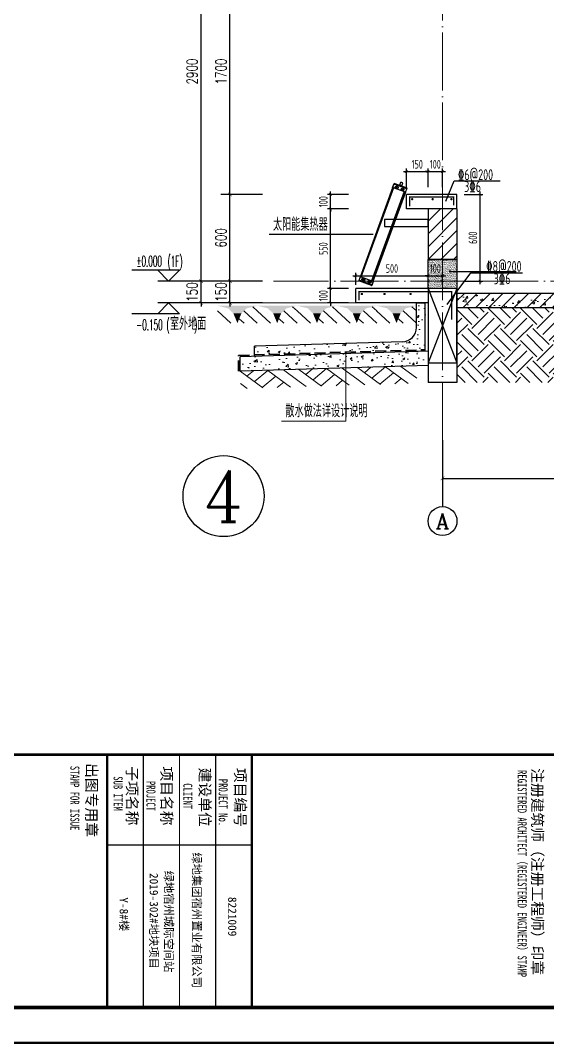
# Model space of a CAD drawing. Extents: x -668857 to 154266, y -275694 to 291306.
# Drawn here: x 7882 to 11528, y 140926 to 148002 of the extents above; entities that cross this region are included whole.
import ezdxf
from ezdxf.enums import TextEntityAlignment as Align

# ---------------------------------------------------------------- set-up
doc = ezdxf.new("R2010")
doc.units = 0
doc.header["$LTSCALE"] = 1000
doc.linetypes.add('DASH', pattern=[0.35, 0.25, -0.1])
doc.linetypes.add('DOTE', pattern=[2.42, 2, -0.2, 0.02, -0.2])
doc.layers.get('0').update_dxf_attribs({"linetype": 'CONTINUOUS'})
doc.layers.get('DEFPOINTS').update_dxf_attribs({"linetype": 'CONTINUOUS'})
for name, color, linetype in [('A-AXIS_TEXT', 7, 'CONTINUOUS'), ('AXIS', 3, 'CONTINUOUS'), ('COLUMN', 4, 'CONTINUOUS'), ('DIM', 2, 'CONTINUOUS'), ('DIM_ELEV', 3, 'CONTINUOUS'), ('DIM_IDEN', 67, 'CONTINUOUS'), ('PUB_DIM', 3, 'CONTINUOUS'), ('PUB_TEXT', 2, 'CONTINUOUS'), ('REIN', 6, 'CONTINUOUS'), ('S-大样-砼线', 7, 'CONTINUOUS'), ('S-引出线', 40, 'CONTINUOUS'), ('TEXT', 2, 'CONTINUOUS'), ('WALL', 5, 'CONTINUOUS'), ('yichutu', 7, 'CONTINUOUS'), ('图签文字', 4, 'CONTINUOUS'), ('实线层', 7, 'CONTINUOUS'), ('立面-看线', 251, 'CONTINUOUS')]:
    doc.layers.add(name, color=color, linetype=linetype)
for name, color, linetype, lineweight in [('AXIS_TEXT', 7, 'CONTINUOUS', 20), ('DOTE', 19, 'DOTE', 9), ('PUB_HATCH', 8, 'CONTINUOUS', 9), ('图框', 9, 'CONTINUOUS', 18), ('图签', 147, 'CONTINUOUS', 18), ('填充', 251, 'CONTINUOUS', 5), ('平面-排水沟', 86, 'CONTINUOUS', 15), ('立面-中轮廓线', 30, 'CONTINUOUS', 35), ('粉刷', 251, 'CONTINUOUS', 9)]:
    doc.layers.add(name, color=color, linetype=linetype, lineweight=lineweight)
doc.styles.add('_TCH_AXIS', font='COMPLEX', dxfattribs={"bigfont": 'GBCBIG'})
doc.styles.add('_TCH_DIM', font='SIMPLEX.shx', dxfattribs={"width": 0.7, "bigfont": 'GBCBIG.shx'})
doc.styles.add('_TCH_DIM_T3', font='SIMPLEX', dxfattribs={"width": 0.705882, "bigfont": 'GBCBIG'})
doc.styles.add('COMPLEX', font='COMPLEX')
doc.styles.add('DIM_FONT_T3', font='SIMPLEX', dxfattribs={"width": 0.705882, "bigfont": 'GBCBIG'})
doc.styles.add('TSSD_DIMENSION', font='Tssdeng.shx', dxfattribs={"width": 0.7, "bigfont": 'tssdchn.shx'})
doc.styles.add('TSSD_REIN', font='tssdeng.shx', dxfattribs={"width": 0.7, "height": 300, "bigfont": 'tssdchn.shx'})
doc.styles.add('w', font='tssdeng.shx', dxfattribs={"width": 0.8, "bigfont": 'tssdchn.shx'})
doc.styles.add('宋体', font='', dxfattribs={"height": 50})
doc.styles.add('建筑图签-1', font='simhei.ttf', dxfattribs={"width": 0.7})
doc.styles.get('宋体').set_extended_font_data('SimSun')
doc.dimstyles.new('_TCH_ARCH&&25', dxfattribs={"dimtxt": 74.375, "dimasz": 25, "dimexe": 62.5, "dimexo": 75, "dimgap": 25, "dimtad": 1, "dimdec": 0, "dimzin": 0, "dimdsep": 46, "dimtxsty": '_TCH_DIM_T3', "dimblk": 'ARCHTICK', "dimcen": 0.09, "dimclrt": 7, "dimazin": 0, "dimtfac": 1, "dimtdec": 0, "dimtix": 1, "dimtmove": 2, "dimatfit": 3, "dimldrblk": 'ARCHTICK', "dimfxl": 0, "dimtolj": 1, "dimtzin": 0, "dimarcsym": 0})
doc.dimstyles.new('TSSD_20_20', dxfattribs={"dimtxt": 60, "dimasz": 20, "dimexe": 20, "dimexo": 50, "dimgap": 20, "dimtad": 1, "dimdec": 0, "dimzin": 0, "dimdsep": 46, "dimtxsty": 'TSSD_DIMENSION', "dimblk": 'ARCHTICK', "dimblk1": 'ARCHTICK', "dimblk2": 'ARCHTICK', "dimcen": 0, "dimdle": 20, "dimclrt": 7, "dimadec": 0, "dimazin": 0, "dimtfac": 1, "dimtdec": 0, "dimtix": 1, "dimtmove": 2, "dimatfit": 3, "dimfxl": 0, "dimtolj": 1, "dimtzin": 0, "dimarcsym": 0})
pattern_1 = [(50, (28072.99, 249033.25), (143.452037, -12.550427), [15, -165]), (355, (28072.99, 249033.25), (-27.750267, 150.438427), [12, -132]), (100.4514, (28084.94, 249032.2), (115.701876, 137.88791), [12.74804, -140.22842]), (46.1842, (28072.99, 249073.25), (213.44821, -33.1038), [22.5, -247.5]), (96.6356, (28090.77, 249070.5), (186.93254, 194.82357), [19.12206, -210.3426]), (351.1842, (28072.99, 249073.25), (186.93239, 194.82372), [18, -198]), (21, (28092.99, 249063.25), (119.38141, -80.52378), [15, -165]), (326, (28092.99, 249063.25), (48.663066, 145.03001), [12, -132]), (71.4514, (28102.93, 249056.54), (168.044526, 64.5061), [12.74804, -140.22842]), (37.5, (28072.986, 249033.25), (2.431971, 66.578771), [0, -130.4, 0, -134, 0, -132.5]), (7.5, (28072.986, 249033.25), (52.613907, 78.882342), [0, -76.4, 0, -127.4, 0, -50.5]), (327.5, (28028.386, 249033.25), (106.764487, -4.510974), [0, -50, 0, -156, 0, -207]), (317.5, (28008.39, 249033.25), (116.637234, 20.020996), [0, -65, 0, -103.6, 0, -147])]

# ---------------------------------------------------------------- blocks, each defined once
blk = doc.blocks.new('GFDDDDRG')
at = {"layer": '图框'}
blk.add_lwpolyline([(923310, -107437), (923310, -159999), (893610, -159999), (893610, -107437)], close=True, dxfattribs=at)
blk.add_lwpolyline([(923310, -107437), (923310, -159999), (893610, -159999), (893610, -107437)], close=True, dxfattribs=at)
at = {"layer": '图框', "const_width": 50}
blk.add_lwpolyline([(894110, -159499), (922810, -159499), (922810, -108687), (894110, -108687)], close=True, dxfattribs=at)
at = {"layer": '图框'}
for points, const_width in [([(894110, -156002), (922810, -156002)], 35), ([(909660, -159502), (909660, -156002)], 35), ([(910160, -156002), (910160, -159502)], 17.5), ([(910660, -156002), (910660, -159502)], 17.5), ([(911160, -156002), (911160, -159502)], 17.5), ([(911660, -156002), (911660, -159502)], 35), ([(911660, -156002), (911660, -159502)], 35), ([(909660, -157252), (911660, -157252)], 17.5)]:
    blk.add_lwpolyline(points, dxfattribs=dict(at, const_width=const_width))
at = {"layer": '图框', "style": '建筑图签-1', "width": 0.7}
for s, p in [('STAMP FOR ISSUE', (909150, -156158)), ('REGISTERED ARCHITECT（REGISTERED ENGINEER）STAMP', (915339, -156216)), ('SUB ITEM', (909748, -156303)), ('PROJECT', (910203, -156366)), ('PROJECT No.', (911202, -156337, -899)), ('CLIENT', (910713, -156399))]:
    blk.add_text(s, height=125, rotation=270, dxfattribs=at).set_placement(p)
at = {"layer": '图签', "color": 2, "style": '宋体'}
for s, height, p in [('绿地集团宿州置业有限公司', 114.67, (910841, -157355)), ('2019-302#地块项目', 114.67, (910249, -157640)), ('绿地宿州城际空间站', 114.7, (910454, -157607)), ('Y-8#楼', 114.7, (909834, -157977)), ('8221009', 114.7, (911334, -157971))]:
    blk.add_text(s, height=height, rotation=270, dxfattribs=at).set_placement(p)
at = {"layer": '图签文字', "color": 7, "style": '建筑图签-1'}
for s, p in [('出图专用章', (909369, -156120)), ('子项名称', (909930, -156165)), ('项目名称', (910408, -156165)), ('建设单位', (910937, -156182)), ('项目编号', (911426, -156186)), ('注册建筑师（注册工程师）印章', (915537, -156190))]:
    blk.add_text(s, height=150, rotation=270, dxfattribs=at).set_placement(p)
blk = doc.blocks.new('A$C01192DFB')
at = {"layer": '实线层', "color": 5}
for p, q in [((-468.5, -396.9), (-243.8, 220.5)), ((-243.5, 220.4), (-468.2, -397)), ((-467.7, -397.2), (-243, 220.2)), ((-240, 219.1), (-464.7, -398.3)), ((-239.5, 218.9), (-464.2, -398.5)), ((-245.2, 221), (-235.1, 248.7)), ((-155, 188.2), (-245.2, 221)), ((-244.8, 220.8), (-234.5, 249)), ((-146.5, 211.5), (-236.8, 244.3)), ((-146.9, 212), (-236.2, 244.4)), ((-235.1, 248.7), (-234.7, 248.5)), ((-145.3, 216.4), (-234.6, 248.9)), ((-145.2, 216.5), (-234.5, 249)), ((-219.7, 220.8), (-218.7, 223.5)), ((-217.8, 218.6), (-219.7, 220.8)), ((-219.4, 214.4), (-214.3, 228.2)), ((-218.7, 223.5), (-215.9, 224)), ((-215, 219.1), (-217.8, 218.6)), ((-215.9, 224), (-214, 221.8)), ((-214, 221.8), (-215, 219.1)), ((-196.4, 238.3), (-203, 237.5)), ((-176.7, 228), (-203, 237.5)), ((-196.4, 238.3), (-189.3, 257.6)), ((-196.4, 238.3), (-181.3, 232.8)), ((-174.3, 252.1), (-189.3, 257.6)), ((-181.3, 232.8), (-174.3, 252.1)), ((-181.3, 232.8), (-176.7, 228)), ((-179, 199.7), (-174, 213.5)), ((-155.5, 188.3), (-145.2, 216.5)), ((-155, 188.2), (-144.9, 215.9)), ((-144.9, 215.9), (-145.4, 216)), ((-166, 192.2), (-390.7, -425.2)), ((-165.7, 192), (-390.4, -425.3)), ((-381.9, -428.4), (-157.2, 189)), ((-156.8, 188.8), (-381.5, -428.6)), ((-381.1, -428.7), (-156.4, 188.7)), ((-179.3, 206.1), (-178.4, 208.8)), ((-177.5, 203.9), (-179.3, 206.1)), ((-178.4, 208.8), (-175.5, 209.3)), ((-174.6, 204.4), (-177.5, 203.9)), ((-175.5, 209.3), (-173.7, 207.1)), ((-173.7, 207.1), (-174.6, 204.4)), ((-469.9, -396.4), (-480, -424.1)), ((-480, -424.1), (-479.6, -424.3)), ((-469.5, -396.6), (-479.7, -424.8)), ((-388.2, -452.5), (-478.4, -419.7)), ((-388.8, -452.7), (-478.1, -420.2)), ((-379.7, -429.2), (-469.9, -396.4)), ((-379.7, -429.2), (-468, -397.1)), ((-450.2, -412.7), (-451.2, -415.4)), ((-451.2, -415.4), (-449.4, -417.6)), ((-445.9, -408), (-450.9, -421.8)), ((-447.4, -412.2), (-450.2, -412.7)), ((-449.4, -417.6), (-446.5, -417.1)), ((-445.5, -414.4), (-447.4, -412.2)), ((-446.5, -417.1), (-445.5, -414.4)), ((-402.2, -423.9), (-407.2, -437.7)), ((-390.4, -457.1), (-479.7, -424.6)), ((-390.5, -457.2), (-479.7, -424.8)), ((-406.6, -428.6), (-407.6, -431.3)), ((-407.6, -431.3), (-405.7, -433.5)), ((-403.7, -428.1), (-406.6, -428.6)), ((-405.7, -433.5), (-402.9, -433)), ((-401.9, -430.3), (-403.7, -428.1)), ((-402.9, -433), (-401.9, -430.3)), ((-380.2, -429.1), (-390.5, -457.2)), ((-389.8, -456.9), (-390.3, -456.8)), ((-379.7, -429.2), (-389.8, -456.9))]:
    blk.add_line(p, q, dxfattribs=at)
for points in [[(-236.8, 244.3), (-236.7, 244.4), (-236.5, 244.5), (-236.4, 244.5), (-236.2, 244.4)], [(-146.5, 211.5), (-146.5, 211.6), (-146.6, 211.7), (-146.7, 211.9), (-146.9, 212)], [(-478.4, -419.7), (-478.4, -419.8), (-478.4, -420), (-478.2, -420.1), (-478.1, -420.2)], [(-388.2, -452.5), (-388.3, -452.6), (-388.4, -452.7), (-388.6, -452.7), (-388.8, -452.7)]]:
    blk.add_lwpolyline(points, dxfattribs=at)
blk.add_lwpolyline([(0, 0), (-302.4, 0), (-302.4, -49.7), (0, -49.7)], close=True, dxfattribs=at)
for centre, radius in [((-216.8, 221.3), 10), ((-216.8, 221.3), 9.5), ((-176.5, 206.6), 10), ((-176.5, 206.6), 9.5), ((-448.4, -414.9), 10), ((-448.4, -414.9), 9.5), ((-404.7, -430.8), 10), ((-404.7, -430.8), 9.5)]:
    blk.add_circle(centre, radius, dxfattribs=at)
for centre, start, end in [((-234.7, 248.5), 70, 160), ((-145.4, 216), 340, 70), ((-479.6, -424.3), 160, 250), ((-390.3, -456.8), 250, 340)]:
    blk.add_arc(centre, 0.5, start, end, dxfattribs=at)
blk = doc.blocks.new('$LINEPAT$素土夯实')
at = {"color": 0}
for p, q in [((0, -210), (210, 0)), ((120, -300), (420, 0)), ((420, 0), (608, -188)), ((495, -300), (795, 0)), ((615, 0), (705, -90)), ((315, -105), (502, -293)), ((210, -210), (300, -300)), ((705, -300), (795, -210))]:
    blk.add_line(p, q, dxfattribs=at)
blk = doc.blocks.new('$LinePat$自然土壤')
at = {"color": 0}
for p, q in [((0, -90), (71, -19)), ((0, -300), (211, -89)), ((420, -300), (630, -90)), ((210, -300), (286, -224))]:
    blk.add_line(p, q, dxfattribs=at)
for points in [[(0, 0), (630, 0), (168, -45), (462, -45)], [(168, -45), (462, -45), (252, -132), (378, -132)], [(252, -132), (378, -132), (315, -300)]]:
    blk.add_solid(points, dxfattribs=at)
blk = doc.blocks.new('sanshui')
at = {"layer": '粉刷'}
h = blk.add_hatch(dxfattribs=at)
h.set_pattern_fill('混凝土', color=256, scale=20)
h.set_pattern_definition(pattern_1)
edge = h.paths.add_edge_path()
edge.add_line((346317.8, 427329.6), (346257.8, 427329.6))
edge.add_line((346257.8, 427329.6), (346257.8, 427160.3))
edge.add_arc((346157.8, 427160.3), 100, 271.71836, 360, ccw=False)
edge.add_line((346160.8, 427060.3), (345137.8, 427029.6))
edge.add_line((345137.8, 427029.6), (345137.8, 426969.6))
edge.add_line((345137.8, 426969.6), (346317.8, 427005))
edge.add_line((346317.8, 427005), (346317.8, 427329.6))
h = blk.add_hatch(dxfattribs=at)
h.set_pattern_fill('混凝土', color=256, scale=20)
h.set_pattern_definition(pattern_1)
h.paths.add_polyline_path([(346337.8, 426895.6), (346337.8, 426995.6), (345037.8, 426956.6), (345037.8, 426856.6)])
at = {"layer": 'COLUMN'}
for p, q in [((346257.8, 427329.6), (346317.8, 427329.6)), ((346257.8, 427160.3), (346257.8, 427329.6)), ((346317.8, 426995), (346317.8, 427329.6)), ((346160.8, 427060.3), (345137.8, 427029.6)), ((345137.8, 426959.6), (345137.8, 427029.6)), ((346338.1, 426995.6), (345037.8, 426956.6)), ((345037.8, 426856.6), (345037.8, 426956.6)), ((346338.1, 426895.6), (345037.8, 426856.6))]:
    blk.add_line(p, q, dxfattribs=at)
blk.add_arc((346157.8, 427160.3), 100, 271.71836, 0, dxfattribs=at)
at = {"layer": '立面-中轮廓线', "linetype": 'DASH', "ltscale": 0.3}
blk.add_lwpolyline([(345027.8, 426856.6), (345027.8, 426966.3), (346317.8, 427005)], dxfattribs=at)
at = {"layer": '粉刷'}
blk.add_line((344881.5, 427329.6), (346257.8, 427329.6), dxfattribs=at)
at = {"layer": '粉刷', "yscale": 0.4, "zscale": 0.4}
for name, p, xscale, rotation in [('$LinePat$自然土壤', (345156.8, 427309.6), -0.4369306507241237, 359.9999999999903), ('$LinePat$自然土壤', (345432, 427309.6), -0.4369306507241237, 359.9999999999903), ('$LinePat$自然土壤', (345707.3, 427309.6), -0.4369306507241237, 359.9999999999903), ('$LinePat$自然土壤', (345982.6, 427309.6), -0.4369306507241237, 359.9999999999903), ('$LinePat$自然土壤', (346257.8, 427309.6), -0.4369306507241237, 359.9999999999903), ('$LINEPAT$素土夯实', (345444.5, 426868.8), -0.5117605352322558, 1.718358001643932), ('$LINEPAT$素土夯实', (345851.2, 426881), -0.5117605352322558, 1.718358001643932), ('$LINEPAT$素土夯实', (346257.8, 426893.2), -0.5117605352322558, 1.718358001643932)]:
    blk.add_blockref(name, p, dxfattribs=dict(at, xscale=xscale, rotation=rotation))
blk = doc.blocks.new('yct-1051-594-26275-14850-25-1002.0')
at = {"layer": 'yichutu', "color": 7}
blk.add_lwpolyline([(0, 0), (0, 14850), (26275, 14850), (26275, 0)], close=True, dxfattribs=at)
blk = doc.blocks.new('_ArchTick')
at = {"color": 0, "linetype": 'ByBlock', "const_width": 0.15}
blk.add_lwpolyline([(-0.5, -0.5), (0.5, 0.5)], dxfattribs=at)
blk = doc.blocks.new('*D3198')
at = {"layer": 'DEFPOINTS', "color": 0}
for p in [(10901.7, 146799.1), (11061.7, 146799.1), (10901.7, 146199)]:
    blk.add_point(p, dxfattribs=at)
at = {"layer": 'DIM', "color": 0, "lineweight": -2}
for p, q in [((10951.7, 146799.1), (11081.7, 146799.1)), ((11061.7, 146179), (11061.7, 146819.1)), ((10951.7, 146199), (11081.7, 146199))]:
    blk.add_line(p, q, dxfattribs=at)
at = {"layer": 'DIM', "color": 0, "lineweight": -2, "xscale": 20, "yscale": 20, "zscale": 20}
for p, rotation in [((11061.7, 146799.1), 90), ((11061.7, 146199), 270)]:
    blk.add_blockref('_ArchTick', p, dxfattribs=dict(at, rotation=rotation))
at = {"layer": 'DIM', "color": 7, "insert": (11011.7, 146499.1), "char_height": 60, "attachment_point": 5, "rotation": 90, "style": 'TSSD_DIMENSION'}
blk.add_mtext('\\A1;600', dxfattribs=at)
blk = doc.blocks.new('*D3199')
at = {"layer": 'DEFPOINTS', "color": 0}
for p in [(10701.7, 146236.6), (10201.7, 146124), (10701.7, 146124)]:
    blk.add_point(p, dxfattribs=at)
at = {"layer": 'DIM', "color": 0, "lineweight": -2}
for p, q in [((10181.7, 146236.6), (10721.7, 146236.6)), ((10201.7, 146174), (10201.7, 146256.6)), ((10701.7, 146174), (10701.7, 146256.6))]:
    blk.add_line(p, q, dxfattribs=at)
at = {"layer": 'DIM', "color": 0, "lineweight": -2, "xscale": 20, "yscale": 20, "zscale": 20, "rotation": 180}
blk.add_blockref('_ArchTick', (10201.7, 146236.6), dxfattribs=at)
at = {"layer": 'DIM', "color": 0, "lineweight": -2, "xscale": 20, "yscale": 20, "zscale": 20}
blk.add_blockref('_ArchTick', (10701.7, 146236.6), dxfattribs=at)
at = {"layer": 'DIM', "color": 7, "insert": (10451.7, 146286.6), "char_height": 60, "attachment_point": 5, "style": 'TSSD_DIMENSION'}
blk.add_mtext('\\A1;500', dxfattribs=at)
blk = doc.blocks.new('*D3200')
at = {"layer": 'DEFPOINTS', "color": 0}
for p in [(10801.7, 146236.6), (10701.7, 146124), (10801.7, 146124)]:
    blk.add_point(p, dxfattribs=at)
at = {"layer": 'DIM', "color": 0, "lineweight": -2}
for p, q in [((10701.7, 146236.6), (10681.7, 146236.6)), ((10701.7, 146174), (10701.7, 146256.6)), ((10701.7, 146236.6), (10801.7, 146236.6)), ((10801.7, 146174), (10801.7, 146256.6)), ((10801.7, 146236.6), (10821.7, 146236.6))]:
    blk.add_line(p, q, dxfattribs=at)
at = {"layer": 'DIM', "color": 0, "lineweight": -2, "xscale": 20, "yscale": 20, "zscale": 20}
blk.add_blockref('_ArchTick', (10701.7, 146236.6), dxfattribs=at)
at = {"layer": 'DIM', "color": 0, "lineweight": -2, "xscale": 20, "yscale": 20, "zscale": 20, "rotation": 180}
blk.add_blockref('_ArchTick', (10801.7, 146236.6), dxfattribs=at)
at = {"layer": 'DIM', "color": 7, "insert": (10751.7, 146286.6), "char_height": 60, "attachment_point": 5, "style": 'TSSD_DIMENSION'}
blk.add_mtext('\\A1;100', dxfattribs=at)
blk = doc.blocks.new('*D3201')
at = {"layer": 'DEFPOINTS', "color": 0}
for p in [(10701.7, 146957.6), (10551.7, 146799), (10701.7, 146799)]:
    blk.add_point(p, dxfattribs=at)
at = {"layer": 'DIM', "color": 0, "lineweight": -2}
for p, q in [((10531.7, 146957.6), (10721.7, 146957.6)), ((10551.7, 146849), (10551.7, 146977.6)), ((10701.7, 146849), (10701.7, 146977.6))]:
    blk.add_line(p, q, dxfattribs=at)
at = {"layer": 'DIM', "color": 0, "lineweight": -2, "xscale": 20, "yscale": 20, "zscale": 20, "rotation": 180}
blk.add_blockref('_ArchTick', (10551.7, 146957.6), dxfattribs=at)
at = {"layer": 'DIM', "color": 0, "lineweight": -2, "xscale": 20, "yscale": 20, "zscale": 20}
blk.add_blockref('_ArchTick', (10701.7, 146957.6), dxfattribs=at)
at = {"layer": 'DIM', "color": 7, "insert": (10626.7, 147007.6), "char_height": 60, "attachment_point": 5, "style": 'TSSD_DIMENSION'}
blk.add_mtext('\\A1;150', dxfattribs=at)
blk = doc.blocks.new('*D3202')
at = {"layer": 'DEFPOINTS', "color": 0}
for p in [(10801.7, 146957.6), (10701.7, 146799), (10801.7, 146799)]:
    blk.add_point(p, dxfattribs=at)
at = {"layer": 'DIM', "color": 0, "lineweight": -2}
for p, q in [((10701.7, 146957.6), (10681.7, 146957.6)), ((10701.7, 146849), (10701.7, 146977.6)), ((10701.7, 146957.6), (10801.7, 146957.6)), ((10801.7, 146849), (10801.7, 146977.6)), ((10801.7, 146957.6), (10821.7, 146957.6))]:
    blk.add_line(p, q, dxfattribs=at)
at = {"layer": 'DIM', "color": 0, "lineweight": -2, "xscale": 20, "yscale": 20, "zscale": 20}
blk.add_blockref('_ArchTick', (10701.7, 146957.6), dxfattribs=at)
at = {"layer": 'DIM', "color": 0, "lineweight": -2, "xscale": 20, "yscale": 20, "zscale": 20, "rotation": 180}
blk.add_blockref('_ArchTick', (10801.7, 146957.6), dxfattribs=at)
at = {"layer": 'DIM', "color": 7, "insert": (10751.7, 147007.6), "char_height": 60, "attachment_point": 5, "style": 'TSSD_DIMENSION'}
blk.add_mtext('\\A1;100', dxfattribs=at)
blk = doc.blocks.new('*D3203')
at = {"layer": 'DEFPOINTS', "color": 0}
for p in [(10027.1, 146799), (10201.7, 146799), (10201.7, 146699)]:
    blk.add_point(p, dxfattribs=at)
at = {"layer": 'DIM', "color": 0, "lineweight": -2}
for p, q in [((10151.7, 146799), (10007.1, 146799)), ((10027.1, 146799), (10027.1, 146819)), ((10027.1, 146699), (10027.1, 146799)), ((10151.7, 146699), (10007.1, 146699)), ((10027.1, 146699), (10027.1, 146679))]:
    blk.add_line(p, q, dxfattribs=at)
at = {"layer": 'DIM', "color": 0, "lineweight": -2, "xscale": 20, "yscale": 20, "zscale": 20}
for p, rotation in [((10027.1, 146799), 270), ((10027.1, 146699), 90)]:
    blk.add_blockref('_ArchTick', p, dxfattribs=dict(at, rotation=rotation))
at = {"layer": 'DIM', "color": 7, "insert": (9977.1, 146749), "char_height": 60, "attachment_point": 5, "rotation": 90, "style": 'TSSD_DIMENSION'}
blk.add_mtext('\\A1;100', dxfattribs=at)
blk = doc.blocks.new('*D3204')
at = {"layer": 'DEFPOINTS', "color": 0}
for p in [(10027.1, 146699), (10201.7, 146699), (10201.7, 146149)]:
    blk.add_point(p, dxfattribs=at)
at = {"layer": 'DIM', "color": 0, "lineweight": -2}
for p, q in [((10151.7, 146699), (10007.1, 146699)), ((10027.1, 146129), (10027.1, 146719)), ((10151.7, 146149), (10007.1, 146149))]:
    blk.add_line(p, q, dxfattribs=at)
at = {"layer": 'DIM', "color": 0, "lineweight": -2, "xscale": 20, "yscale": 20, "zscale": 20}
for p, rotation in [((10027.1, 146699), 90), ((10027.1, 146149), 270)]:
    blk.add_blockref('_ArchTick', p, dxfattribs=dict(at, rotation=rotation))
at = {"layer": 'DIM', "color": 7, "insert": (9977.1, 146424), "char_height": 60, "attachment_point": 5, "rotation": 90, "style": 'TSSD_DIMENSION'}
blk.add_mtext('\\A1;550', dxfattribs=at)
blk = doc.blocks.new('*D3205')
at = {"layer": 'DEFPOINTS', "color": 0}
for p in [(10027.1, 146149), (10201.7, 146149), (10201.7, 146049)]:
    blk.add_point(p, dxfattribs=at)
at = {"layer": 'DIM', "color": 0, "lineweight": -2}
for p, q in [((10151.7, 146149), (10007.1, 146149)), ((10027.1, 146149), (10027.1, 146169)), ((10027.1, 146049), (10027.1, 146149)), ((10151.7, 146049), (10007.1, 146049)), ((10027.1, 146049), (10027.1, 146029))]:
    blk.add_line(p, q, dxfattribs=at)
at = {"layer": 'DIM', "color": 0, "lineweight": -2, "xscale": 20, "yscale": 20, "zscale": 20}
for p, rotation in [((10027.1, 146149), 270), ((10027.1, 146049), 90)]:
    blk.add_blockref('_ArchTick', p, dxfattribs=dict(at, rotation=rotation))
at = {"layer": 'DIM', "color": 7, "insert": (9977.1, 146099), "char_height": 60, "attachment_point": 5, "rotation": 90, "style": 'TSSD_DIMENSION'}
blk.add_mtext('\\A1;100', dxfattribs=at)
blk = doc.blocks.new('*D3257')
at = {"layer": 'AXIS', "color": 0, "lineweight": -2}
for p, q in [((10801.7, 145024), (10801.7, 144772.5)), ((12601.7, 145024), (12601.7, 144772.5)), ((10801.7, 144835), (12601.7, 144835))]:
    blk.add_line(p, q, dxfattribs=at)
at = {"layer": 'DEFPOINTS', "color": 0}
for p in [(10801.7, 145099), (12601.7, 145099), (12601.7, 144835)]:
    blk.add_point(p, dxfattribs=at)
at = {"layer": 'AXIS', "color": 0, "lineweight": -2, "xscale": 25, "yscale": 25, "zscale": 25, "rotation": 180}
blk.add_blockref('_ArchTick', (10801.7, 144835), dxfattribs=at)
at = {"layer": 'AXIS', "color": 0, "lineweight": -2, "xscale": 25, "yscale": 25, "zscale": 25}
blk.add_blockref('_ArchTick', (12601.7, 144835), dxfattribs=at)
at = {"layer": 'AXIS', "color": 7, "insert": (11701.7, 144897.2), "char_height": 74.38, "attachment_point": 5, "style": '_TCH_DIM_T3'}
blk.add_mtext('\\A1;1800', dxfattribs=at)
blk = doc.blocks.new('*D3261')
at = {"layer": 'DEFPOINTS', "color": 0}
for p in [(9331.5, 146199), (9631.5, 146199), (9631.5, 146048.6)]:
    blk.add_point(p, dxfattribs=at)
at = {"layer": 'PUB_DIM', "color": 0, "lineweight": -2}
for p, q in [((9331.5, 146199), (9331.5, 146224)), ((9556.5, 146199), (9269, 146199)), ((9331.5, 146048.6), (9331.5, 146199)), ((9556.5, 146048.6), (9269, 146048.6)), ((9331.5, 146048.6), (9331.5, 146023.6))]:
    blk.add_line(p, q, dxfattribs=at)
at = {"layer": 'PUB_DIM', "color": 0, "lineweight": -2, "xscale": 25, "yscale": 25, "zscale": 25}
for p, rotation in [((9331.5, 146199), 270), ((9331.5, 146048.6), 90)]:
    blk.add_blockref('_ArchTick', p, dxfattribs=dict(at, rotation=rotation))
at = {"layer": 'PUB_DIM', "color": 7, "insert": (9269.3, 146123.8), "char_height": 74.38, "attachment_point": 5, "rotation": 90, "style": '_TCH_DIM_T3'}
blk.add_mtext('\\A1;150', dxfattribs=at)
blk = doc.blocks.new('*D3262')
at = {"layer": 'DEFPOINTS', "color": 0}
for p in [(9331.5, 146799), (9631.5, 146799), (9631.5, 146199)]:
    blk.add_point(p, dxfattribs=at)
at = {"layer": 'PUB_DIM', "color": 0, "lineweight": -2}
for p, q in [((9556.5, 146799), (9269, 146799)), ((9331.5, 146199), (9331.5, 146799)), ((9556.5, 146199), (9269, 146199))]:
    blk.add_line(p, q, dxfattribs=at)
at = {"layer": 'PUB_DIM', "color": 0, "lineweight": -2, "xscale": 25, "yscale": 25, "zscale": 25}
for p, rotation in [((9331.5, 146799), 90), ((9331.5, 146199), 270)]:
    blk.add_blockref('_ArchTick', p, dxfattribs=dict(at, rotation=rotation))
at = {"layer": 'PUB_DIM', "color": 7, "insert": (9269.3, 146499), "char_height": 74.38, "attachment_point": 5, "rotation": 90, "style": '_TCH_DIM_T3'}
blk.add_mtext('\\A1;600', dxfattribs=at)
blk = doc.blocks.new('*D3263')
at = {"layer": 'DEFPOINTS', "color": 0}
for p in [(9331.5, 148499), (9631.5, 148499), (9631.5, 146799)]:
    blk.add_point(p, dxfattribs=at)
at = {"layer": 'PUB_DIM', "color": 0, "lineweight": -2}
for p, q in [((9556.5, 148499), (9269, 148499)), ((9331.5, 146799), (9331.5, 148499)), ((9556.5, 146799), (9269, 146799))]:
    blk.add_line(p, q, dxfattribs=at)
at = {"layer": 'PUB_DIM', "color": 0, "lineweight": -2, "xscale": 25, "yscale": 25, "zscale": 25}
for p, rotation in [((9331.5, 148499), 90), ((9331.5, 146799), 270)]:
    blk.add_blockref('_ArchTick', p, dxfattribs=dict(at, rotation=rotation))
at = {"layer": 'PUB_DIM', "color": 7, "insert": (9269.3, 147649), "char_height": 74.38, "attachment_point": 5, "rotation": 90, "style": '_TCH_DIM_T3'}
blk.add_mtext('\\A1;1700', dxfattribs=at)
blk = doc.blocks.new('*D3281')
at = {"layer": 'DEFPOINTS', "color": 0}
for p in [(9131.5, 146199), (9631.5, 146199), (9631.5, 146048.6)]:
    blk.add_point(p, dxfattribs=at)
at = {"layer": 'PUB_DIM', "color": 0, "lineweight": -2}
for p, q in [((9131.5, 146199), (9131.5, 146224)), ((9556.5, 146199), (9069, 146199)), ((9131.5, 146048.6), (9131.5, 146199)), ((9556.5, 146048.6), (9069, 146048.6)), ((9131.5, 146048.6), (9131.5, 146023.6))]:
    blk.add_line(p, q, dxfattribs=at)
at = {"layer": 'PUB_DIM', "color": 0, "lineweight": -2, "xscale": 25, "yscale": 25, "zscale": 25}
for p, rotation in [((9131.5, 146199), 270), ((9131.5, 146048.6), 90)]:
    blk.add_blockref('_ArchTick', p, dxfattribs=dict(at, rotation=rotation))
at = {"layer": 'PUB_DIM', "color": 7, "insert": (9069.3, 146123.8), "char_height": 74.38, "attachment_point": 5, "rotation": 90, "style": '_TCH_DIM_T3'}
blk.add_mtext('\\A1;150', dxfattribs=at)
blk = doc.blocks.new('*D3282')
at = {"layer": 'DEFPOINTS', "color": 0}
for p in [(9131.5, 149099), (9631.5, 149099), (9631.5, 146199)]:
    blk.add_point(p, dxfattribs=at)
at = {"layer": 'PUB_DIM', "color": 0, "lineweight": -2}
for p, q in [((9556.5, 149099), (9069, 149099)), ((9131.5, 146199), (9131.5, 149099)), ((9556.5, 146199), (9069, 146199))]:
    blk.add_line(p, q, dxfattribs=at)
at = {"layer": 'PUB_DIM', "color": 0, "lineweight": -2, "xscale": 25, "yscale": 25, "zscale": 25}
for p, rotation in [((9131.5, 149099), 90), ((9131.5, 146199), 270)]:
    blk.add_blockref('_ArchTick', p, dxfattribs=dict(at, rotation=rotation))
at = {"layer": 'PUB_DIM', "color": 7, "insert": (9069.3, 147649), "char_height": 74.38, "attachment_point": 5, "rotation": 90, "style": '_TCH_DIM_T3'}
blk.add_mtext('\\A1;2900', dxfattribs=at)
blk = doc.blocks.new('_AXISO')
blk.add_circle((0, 0), 0.5)
at = {"layer": 'A-AXIS_TEXT', "style": 'COMPLEX', "width": 1.041667}
blk.add_attdef('A', text='', height=0.56, dxfattribs=at).set_placement((-0.25, -0.28), (0.25, -0.28), align=Align.FIT)
blk = doc.blocks.new('20210809.02270547')
at = {"layer": 'REIN', "const_width": 9}
for points in [[(87504.6, 67366.4), (87504.6, 67430.2), (87808.5, 67430.2), (87808.5, 67372.2)], [(87154.5, 66714.5), (87154.5, 66775.2), (87795.6, 66775.2), (87795.6, 66580.9)]]:
    blk.add_lwpolyline(points, dxfattribs=at)
at = {"layer": 'REIN', "const_width": 8}
for points in [[(87518.1, 67415.1, 1), (87526.1, 67415.1, 1)], [(87659.6, 67415.1, 1), (87667.6, 67415.1, 1)], [(87789.6, 67415.1, 1), (87797.6, 67415.1, 1)], [(87169.8, 66759.1, 1), (87177.8, 66759.1, 1)], [(87326.8, 66759.1, 1), (87334.8, 66759.1, 1)], [(87507.3, 66759.1, 1), (87515.3, 66759.1, 1)]]:
    blk.add_lwpolyline(points, format="xyb", close=True, dxfattribs=at)
at = {"layer": 'S-引出线'}
for points in [[(87754.1, 67400.8), (87812.1, 67542.4), (88130.6, 67542.4)], [(87764.3, 66687.5), (87928, 66905.4), (88285.7, 66905.4)]]:
    blk.add_lwpolyline(points, dxfattribs=at)
at = {"layer": 'TEXT', "width": 0.7}
for s, style, p in [('%%1326@200', 'w', (87838.3, 67546.8)), ('3%%1326', 'w', (87881.7, 67464.8)), ('%%1328@200', 'TSSD_REIN', (88033.4, 66912.4)), ('3%%1326', 'TSSD_REIN', (88085.7, 66826.7))]:
    blk.add_text(s, height=75, rotation=0, dxfattribs=dict(at, style=style)).set_placement(p)
blk = doc.blocks.new('20210809.03062775')
at = {"layer": 'S-大样-砼线'}
for p, q in [((87154.5, 67095.9), (87354.5, 66580.9)), ((87354.5, 67095.9), (87154.5, 66580.9))]:
    blk.add_line(p, q, dxfattribs=at)
blk.add_lwpolyline([(87354.5, 67095.9), (87154.5, 67095.9), (87154.5, 66580.9), (87354.5, 66580.9)], close=True, dxfattribs=at)

msp = doc.modelspace()

# ---------------------------------------------------------------- hatches: boundary and pattern name
at = {"layer": 'PUB_HATCH'}
h = msp.add_hatch(dxfattribs=at)
h.set_pattern_fill('普通砖', color=256, scale=25, style=0)
h.set_pattern_definition([(45, (-562273.49, 314686.944), (-44.1941915, 44.1941915), [])])
h.paths.add_polyline_path([(10901.69, 146699.03), (10701.69, 146699.03), (10701.69, 146349.03), (10901.69, 146349.03)])
h = msp.add_hatch(dxfattribs=at)
h.set_pattern_fill('钢筋混凝土', color=256, scale=25, style=0)
h.set_pattern_definition([(45, (-562273.49, 314642.066), (-44.194174, 44.194174), []), (50, (-562273.49, 314642.07), (179.315046, -15.688034), [18.75, -206.25]), (355, (-562273.49, 314642.07), (-34.687833, 188.048033), [15, -165]), (100.4514, (-562258.55, 314640.76), (144.627345, 172.359886), [15.93505, -175.28553]), (46.1842, (-562273.49, 314692.07), (266.81026, -41.37975), [28.125, -309.375]), (96.6356, (-562251.25, 314688.62), (233.66568, 243.52947), [23.90257, -262.92825]), (351.1842, (-562273.5, 314692.07), (233.66549, 243.52965), [22.5, -247.5]), (21, (-562248.49, 314679.57), (149.226763, -100.654723), [18.75, -206.25]), (326, (-562248.49, 314679.57), (60.828833, 181.28751), [15, -165]), (71.4514, (-562236.05, 314671.18), (210.055657, 80.632624), [15.93505, -175.28553]), (37.5, (-562273.49, 314642.066), (3.039964, 83.2234635), [0, -163, 0, -167.5, 0, -165.625]), (7.5, (-562273.49, 314642.07), (65.767384, 98.602928), [0, -95.5, 0, -159.25, 0, -63.125]), (327.5, (-562329.24, 314642.066), (133.455609, -5.638718), [0, -62.5, 0, -195, 0, -258.75]), (317.5, (-562354.24, 314642.07), (145.796542, 25.026246), [0, -81.25, 0, -129.5, 0, -183.75])])
h.paths.add_polyline_path([(12568.36, 146080.7), (12501.69, 146114.03), (10901.69, 146114.03), (10901.69, 146014.03), (12501.69, 146014.03)])
at = {"layer": '填充'}
h = msp.add_hatch(dxfattribs=at)
h.set_pattern_fill('EARTH', color=250, scale=50, angle=45, style=0)
h.set_pattern_definition([(45, (-854607.38, 272185.12), (0, 224.506403), [158.75, -158.75]), (45, (-854649.48, 272227.21), (0, 224.506403), [158.75, -158.75]), (45, (-854691.57, 272269.3), (0, 224.506403), [158.75, -158.75]), (135, (-854691.57, 272297.37), (-224.506403, 0), [158.75, -158.75]), (135, (-854649.48, 272339.46), (-224.506403, 0), [158.75, -158.75]), (135, (-854607.38, 272381.56), (-224.506403, 0), [158.75, -158.75])])
h.paths.add_polyline_path([(10901.69, 145499.05), (12501.68, 145499.02), (12501.68, 146014.02), (10901.69, 146014.04)])
at = {"layer": '立面-看线'}
h = msp.add_hatch(dxfattribs=at)
h.set_pattern_fill('碎沙', color=256, scale=4)
h.set_pattern_definition([(37.5, (-790351.547, -239212.918), (-0.32000626, 9.78826475), [0, -7.7216, 0, -8.636, 0, -8.255]), (7.5, (-790351.547, -239212.918), (8.99046566, 14.33650201), [0, -4.1656, 0, -6.9596, 0, -2.667]), (327.5, (-790357.796, -239212.918), (15.819847405, 0.02874369), [0, -2.54, 0, -9.144, 0, -11.938]), (317.5, (-790357.796, -239212.918), (15.27112905, 4.45858647), [0, -1.27, 0, -5.9944, 0, -6.858])])
h.paths.add_polyline_path([(10701.69, 146149.03), (10901.69, 146149.03), (10901.69, 146349.03), (10701.69, 146349.03)])

# ---------------------------------------------------------------- linework, layer by layer
at = {"layer": 'AXIS'}
msp.add_line((10801.66, 145099.03), (10801.66, 144639.64), dxfattribs=at)
at = {"layer": 'AXIS', "color": 6}
msp.add_circle((9287.08, 144712.46), 280, dxfattribs=at)
at = {"layer": 'DIM_ELEV'}
for p, q in [((8981.5, 146274.03), (8653.5, 146274.03)), ((8906.5, 146199.03), (8831.5, 146274.03)), ((8906.5, 146199.03), (8981.5, 146274.03)), ((9331.5, 146199.03), (8831.5, 146199.03)), ((8906.5, 146048.56), (8831.5, 145973.56)), ((9331.5, 146048.56), (8831.5, 146048.56)), ((8906.5, 146048.56), (8981.5, 145973.56)), ((8981.5, 145973.56), (8653.5, 145973.56))]:
    msp.add_line(p, q, dxfattribs=at)
at = {"layer": 'DIM_IDEN'}
for p, q in [((10140.22, 146521.53), (9602.78, 146521.53)), ((10321.29, 146521.53), (10140.22, 146521.53)), ((10854.14, 146266.05), (10968.5, 146266.05)), ((10968.5, 146266.05), (11312.26, 146266.05))]:
    msp.add_line(p, q, dxfattribs=at)
at = {"layer": 'DIM_IDEN', "const_width": 8.33}
msp.add_lwpolyline([(10849.97, 146266.05, 1), (10858.3, 146266.05, 1)], format="xyb", close=True, dxfattribs=at)
at = {"layer": 'DOTE', "color": 1, "linetype": 'DOTE', "ltscale": 0.2}
for p, q in [((10801.69, 145099.03), (10801.69, 164699.03)), ((13400.22, 146199.03), (9631.5, 146199.03))]:
    msp.add_line(p, q, dxfattribs=at)
at = {"layer": 'WALL'}
for p, q in [((10901.69, 146799.03), (10551.69, 146799.03)), ((10551.69, 146699.03), (10551.69, 146799.03)), ((10901.69, 146699.03), (10901.69, 146799.03)), ((10901.69, 146699.03), (10551.69, 146699.03)), ((10701.69, 146699.03), (10701.69, 146349.03)), ((10901.69, 146699.03), (10901.69, 146349.03)), ((10901.69, 146349.03), (10701.69, 146349.03)), ((10901.69, 146149.03), (10201.69, 146149.03)), ((10201.69, 146049.03), (10201.69, 146149.03)), ((10901.69, 146149.03), (10901.69, 145499.03)), ((12501.69, 146114.03), (10901.69, 146114.03)), ((10901.69, 146014.03), (10901.69, 146114.03)), ((10701.69, 146049.03), (10201.69, 146049.03)), ((10701.69, 146049.03), (10701.69, 145499.03)), ((12501.69, 146014.03), (10901.69, 146014.03)), ((10901.69, 145499.03), (10701.69, 145499.03))]:
    msp.add_line(p, q, dxfattribs=at)
msp.add_lwpolyline([(10701.69, 146349.03), (10901.69, 146349.03), (10901.69, 146149.03), (10701.69, 146149.03)], close=True, dxfattribs=at)
at = {"layer": '平面-排水沟'}
for p, q in [((10132.68, 145699.44), (10132.68, 145231.6)), ((10132.68, 145231.6), (9688.54, 145231.6))]:
    msp.add_line(p, q, dxfattribs=at)
at = {"layer": '平面-排水沟', "const_width": 6.67}
msp.add_lwpolyline([(10132.68, 145702.77, 1), (10132.68, 145696.11, 1)], format="xyb", close=True, dxfattribs=at)

# ---------------------------------------------------------------- block references
at = {"xscale": 0.5, "yscale": 0.5, "zscale": 0.5}
msp.add_blockref('GFDDDDRG', (-446347.88, 220925.54), dxfattribs=at)
for name, p in [('A$C01192DFB', (10701.69, 146626.29)), ('sanshui', (-335636.43, -281280.6))]:
    msp.add_blockref(name, p)
at = {"layer": 'AXIS'}
ref = msp.add_blockref('_AXISO', (10801.66, 144539.64), dxfattribs=dict(at, xscale=200, yscale=200, zscale=200))
ref.add_attrib('A', 'A', dxfattribs={"layer": 'AXIS_TEXT', "height": 106.3, "style": '_TCH_AXIS'}).set_placement((10756.11, 144486.49), (10847.22, 144486.49), align=Align.FIT)
at = {"layer": 'DIM_IDEN'}
msp.add_blockref('20210809.03062775', (-76452.82, 79053.1), dxfattribs=at)
at = {"layer": 'REIN'}
msp.add_blockref('20210809.02270547', (-76930.28, 79351.23), dxfattribs=at)
at = {"layer": 'yichutu', "rotation": 270}
msp.add_blockref('yct-1051-594-26275-14850-25-1002.0', (457.01, 167207.06), dxfattribs=at)

# ---------------------------------------------------------------- texts
at = {"layer": 'AXIS_TEXT', "color": 6, "style": '_TCH_AXIS'}
msp.add_text('4', height=356.35, dxfattribs=at).set_placement((9151.33, 144534.28), (9422.83, 144534.28), align=Align.FIT)
at = {"layer": 'PUB_TEXT'}
for s, height, style, width, p in [('太阳能集热器', 89.362, 'DIM_FONT_T3', 0.705882, (9629.03, 146547.78)), ('%%P0.000', 74.375, '_TCH_DIM', 0.494118, (8684.5, 146300.28)), ('(1F)', 74.375, '_TCH_DIM', 0.494118, (8899.87, 146299.06)), ('-0.150', 74.375, '_TCH_DIM', 0.494118, (8683.1, 145859.81)), ('(', 74.38, '_TCH_DIM', 0.494118, (8891.82, 145861.04)), ('室外地面', 89.362, '_TCH_DIM', 0.7, (8916.32, 145861.04)), (')', 74.38, '_TCH_DIM', 0.494118, (9083.13, 145861.04)), ('散水做法详设计说明', 89.362, 'DIM_FONT_T3', 0.705882, (9714.79, 145257.85))]:
    msp.add_text(s, height=height, dxfattribs=dict(at, style=style, width=width)).set_placement(p)

# ---------------------------------------------------------------- dimensions: what is measured, and where the dimension line sits
at = {"layer": 'AXIS'}
dim = msp.add_aligned_dim(p1=(10801.69, 145099.03), p2=(12601.69, 145099.03), distance=-264.03, dimstyle='_TCH_ARCH&&25', dxfattribs=at)
dim.commit()
dim.dimension.update_dxf_attribs({"geometry": '*D3257', "text_midpoint": (11701.69, 144897.19)})
at = {"layer": 'DIM'}
for p1, p2, distance, picture, middle in [((10551.69, 146799.03), (10701.69, 146799.03), 158.59, '*D3201', (10626.69, 147007.62)), ((10701.69, 146799.03), (10801.69, 146799.03), 158.59, '*D3202', (10751.69, 147007.62)), ((10201.69, 146699.03), (10201.69, 146799.03), 174.61, '*D3203', (9977.08, 146749.03)), ((10901.69, 146199.03), (10901.69, 146799.07), -160, '*D3198', (11011.69, 146499.05)), ((10201.69, 146149.03), (10201.69, 146699.03), 174.61, '*D3204', (9977.08, 146424.03)), ((10201.69, 146124.03), (10701.72, 146124.03), 112.61, '*D3199', (10451.71, 146286.64)), ((10701.72, 146124.03), (10801.72, 146124.03), 112.61, '*D3200', (10751.72, 146286.64)), ((10201.69, 146049.03), (10201.69, 146149.03), 174.61, '*D3205', (9977.08, 146099.03))]:
    dim = msp.add_aligned_dim(p1=p1, p2=p2, distance=distance, dimstyle='TSSD_20_20', dxfattribs=at)
    dim.commit()
    dim.dimension.update_dxf_attribs({"geometry": picture, "text_midpoint": middle})
at = {"layer": 'PUB_DIM'}
for p1, p2, distance, picture, middle in [((9631.5, 146199.03), (9631.5, 149099.03), 500, '*D3282', (9069.31, 147649.03)), ((9631.5, 146799.03), (9631.5, 148499.03), 300, '*D3263', (9269.31, 147649.03)), ((9631.5, 146199.03), (9631.5, 146799.03), 300, '*D3262', (9269.31, 146499.03)), ((9631.5, 146048.56), (9631.5, 146199.03), 500, '*D3281', (9069.31, 146123.8)), ((9631.5, 146048.56), (9631.5, 146199.03), 300, '*D3261', (9269.31, 146123.8))]:
    dim = msp.add_aligned_dim(p1=p1, p2=p2, distance=distance, dimstyle='_TCH_ARCH&&25', dxfattribs=at)
    dim.commit()
    dim.dimension.update_dxf_attribs({"geometry": picture, "text_midpoint": middle})

doc.saveas('drawing.dxf')
